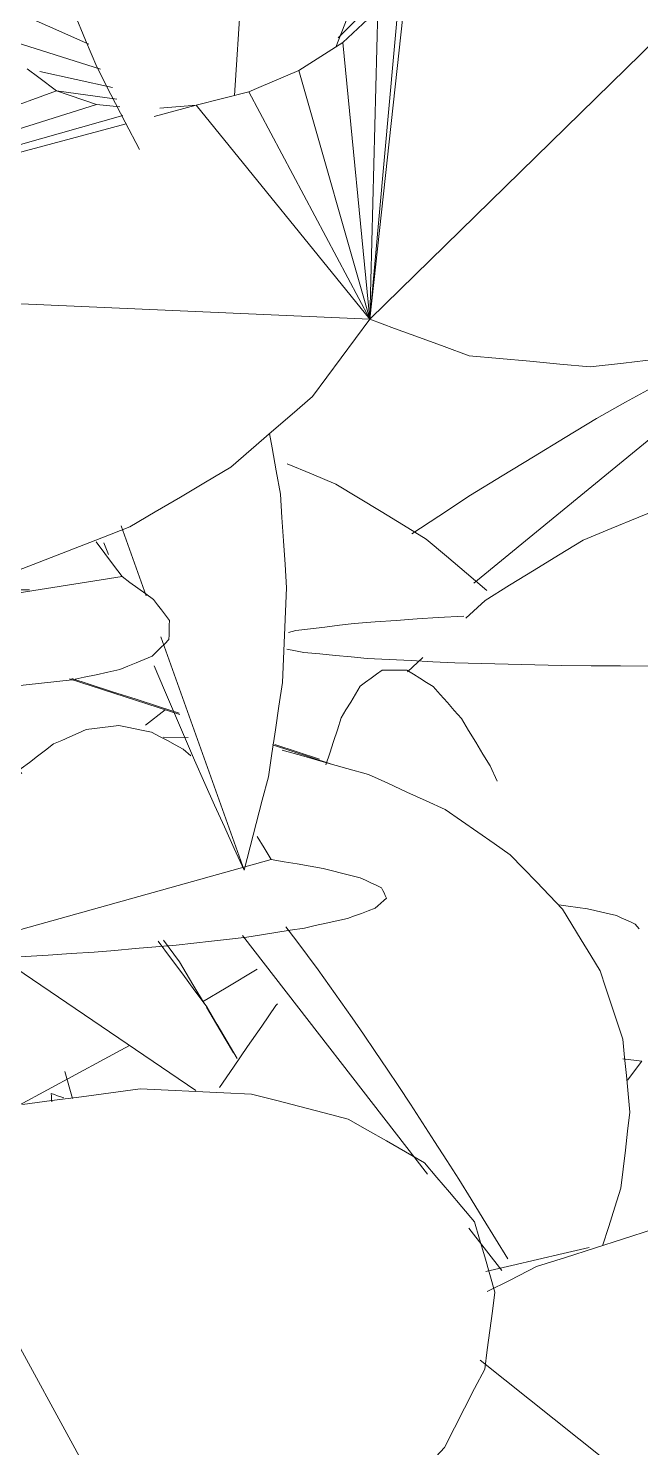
# Model space of a CAD drawing. Header units: metres. Extents: x 10.2 to 20.8, y -0.2 to 6.6.
# Drawn here: x 14.4834 to 14.5079, y 2.5656 to 2.6225 of the extents above; entities that cross this region are included whole.
import ezdxf

# ---------------------------------------------------------------- set-up
doc = ezdxf.new("R2010")
doc.units = ezdxf.units.M
doc.linetypes.add('_Pontos', pattern=[0.002, 0, -0.002])
for name, color, linetype, lineweight in [('Importações nas famílias', 250, 'Continuous', 5), ('Níveis', 10, 'Continuous', 9), ('Vegetação', 7, 'Continuous', 5)]:
    doc.layers.add(name, color=color, linetype=linetype, lineweight=lineweight)

# ---------------------------------------------------------------- blocks, each defined once
blk = doc.blocks.new('Planta_pergolado_12200 - plantas pergolado_skp_Component_12-V4134-Corte 3')
at = {"layer": 'Importações nas famílias'}
for p, q in [((14.458975, 2.601086), (14.464616, 2.597251)), ((14.46515, 2.596888), (14.479343, 2.587238)), ((14.489409, 2.585105), (14.488776, 2.585971)), ((14.482124, 2.585348), (14.490069, 2.579946))]:
    blk.add_line(p, q, dxfattribs=at)
at = {"layer": 'Importações nas famílias', "flags": 128}
for points in [[(14.461626, 2.601826), (14.460963, 2.601641), (14.4603, 2.601456), (14.459637, 2.601271), (14.458975, 2.601086)], [(14.464561, 2.601998), (14.463827, 2.601955), (14.463094, 2.601912), (14.46236, 2.601869), (14.461626, 2.601826)], [(14.466137, 2.601797), (14.465349, 2.601897), (14.464561, 2.601998)], [(14.458975, 2.601086), (14.459954, 2.600917), (14.460933, 2.600749), (14.461912, 2.60058), (14.462891, 2.600412)], [(14.462891, 2.600412), (14.463854, 2.600172), (14.464817, 2.599931), (14.46578, 2.599691), (14.466598, 2.599487)], [(14.475091, 2.596198), (14.475797, 2.595837), (14.47665, 2.5954), (14.477503, 2.594963)], [(14.480956, 2.594642), (14.480144, 2.59526), (14.479331, 2.595877)], [(14.477503, 2.594963), (14.4783, 2.594469), (14.479096, 2.593975), (14.479893, 2.593481), (14.48069, 2.592987)], [(14.483095, 2.59265), (14.482497, 2.593207), (14.481726, 2.593924), (14.480956, 2.594642)], [(14.48069, 2.592987), (14.481422, 2.592442), (14.482153, 2.591897)], [(14.48856, 2.585928), (14.489051, 2.585267), (14.489542, 2.584606), (14.490032, 2.583945), (14.490523, 2.583285)], [(14.490408, 2.583426), (14.489951, 2.584195), (14.489409, 2.585105)], [(14.491574, 2.581466), (14.491033, 2.582376), (14.490492, 2.583286)], [(14.490523, 2.583285), (14.490921, 2.582599), (14.491319, 2.581914), (14.491717, 2.581229)]]:
    blk.add_lwpolyline(points, dxfattribs=at)
blk = doc.blocks.new('Planta_pergolado_12200 - plantas pergolado_skp_Component_12-V4136-Corte 3')
at = {"layer": 'Importações nas famílias'}
blk.add_line((14.502142, 2.592343), (14.501853, 2.592956), dxfattribs=at)
at = {"layer": 'Importações nas famílias', "flags": 128}
for points in [[(14.497527, 2.596794), (14.497307, 2.596633), (14.497087, 2.596472), (14.496867, 2.596311), (14.496647, 2.596151)], [(14.498512, 2.596788), (14.498266, 2.59679), (14.49802, 2.596791), (14.497774, 2.596792), (14.497527, 2.596794)], [(14.499578, 2.596134), (14.499312, 2.596297), (14.499045, 2.596461), (14.498779, 2.596625), (14.498512, 2.596788)], [(14.496647, 2.596151), (14.496458, 2.595831), (14.49627, 2.595512), (14.496081, 2.595193), (14.495892, 2.594874)], [(14.500701, 2.594846), (14.50042, 2.595168), (14.50014, 2.59549), (14.499859, 2.595812), (14.499578, 2.596134)], [(14.495892, 2.594874), (14.495739, 2.594404), (14.495586, 2.593933), (14.495433, 2.593463), (14.49528, 2.592993)], [(14.501853, 2.592956), (14.501565, 2.593428), (14.501277, 2.593901), (14.500989, 2.594374), (14.500701, 2.594846)], [(14.5046, 2.587391), (14.504985, 2.587338), (14.505371, 2.587285), (14.505757, 2.587232)], [(14.505757, 2.587232), (14.506045, 2.587163), (14.506333, 2.587095), (14.506622, 2.587026), (14.50691, 2.586957)], [(14.50691, 2.586957), (14.507097, 2.586873), (14.507284, 2.586789), (14.507471, 2.586704), (14.507659, 2.58662)], [(14.507659, 2.58662), (14.507743, 2.586522), (14.507827, 2.586423)]]:
    blk.add_lwpolyline(points, dxfattribs=at)
blk = doc.blocks.new('Planta_pergolado_12200 - plantas pergolado_skp_Component_17-V4137-Corte 3')
at = {"layer": 'Importações nas famílias'}
for p, q in [((14.499768, 2.598901), (14.500807, 2.598948)), ((14.514307, 2.596988), (14.510524, 2.598462)), ((14.493782, 2.598298), (14.49407, 2.598373)), ((14.514307, 2.596988), (14.537072, 2.596948)), ((14.547288, 2.595729), (14.550762, 2.596814)), ((14.547317, 2.595914), (14.550413, 2.596737)), ((14.547479, 2.596929), (14.550859, 2.596923)), ((14.550879, 2.596837), (14.547979, 2.595771)), ((14.550882, 2.596825), (14.548661, 2.595875)), ((14.549149, 2.595986), (14.550884, 2.596814)), ((14.549436, 2.596091), (14.550885, 2.59681)), ((14.517158, 2.596357), (14.529154, 2.593702)), ((14.517351, 2.596342), (14.530294, 2.593596)), ((14.51772, 2.596313), (14.531881, 2.593516)), ((14.518281, 2.59627), (14.532467, 2.593708)), ((14.519071, 2.596209), (14.532684, 2.593984)), ((14.53289, 2.594246), (14.520152, 2.596125)), ((14.530294, 2.593596), (14.529154, 2.593702)), ((14.531262, 2.592535), (14.530294, 2.593596)), ((14.53093, 2.593564), (14.530294, 2.593596)), ((14.531881, 2.593516), (14.53093, 2.593564))]:
    blk.add_line(p, q, dxfattribs=at)
at = {"layer": 'Importações nas famílias', "flags": 128}
for points in [[(14.49407, 2.598373), (14.494654, 2.598444), (14.495238, 2.598515), (14.495822, 2.598585), (14.496406, 2.598656)], [(14.496406, 2.598656), (14.497247, 2.598717), (14.498087, 2.598778), (14.498927, 2.59884), (14.499768, 2.598901)], [(14.494396, 2.597496), (14.494055, 2.597565), (14.493713, 2.597635)], [(14.496925, 2.59726), (14.496293, 2.597319), (14.495661, 2.597378), (14.495029, 2.597437), (14.494396, 2.597496)], [(14.500444, 2.597082), (14.499564, 2.597127), (14.498685, 2.597171), (14.497805, 2.597216), (14.496925, 2.59726)], [(14.504713, 2.596973), (14.503646, 2.597), (14.502579, 2.597027), (14.501511, 2.597055), (14.500444, 2.597082)], [(14.509441, 2.596941), (14.508259, 2.596949), (14.507077, 2.596957), (14.505895, 2.596965), (14.504713, 2.596973)], [(14.514307, 2.596988), (14.51309, 2.596976), (14.511874, 2.596964), (14.510658, 2.596953), (14.509441, 2.596941)], [(14.514163, 2.596686), (14.514199, 2.596762), (14.514235, 2.596837), (14.514271, 2.596912), (14.514307, 2.596988)], [(14.515284, 2.596403), (14.515003, 2.596474), (14.514723, 2.596545), (14.514443, 2.596616), (14.514163, 2.596686)], [(14.550762, 2.596848), (14.550413, 2.596773), (14.550063, 2.596699), (14.549714, 2.596624)], [(14.517592, 2.596158), (14.517015, 2.596219), (14.516438, 2.596281), (14.515861, 2.596342), (14.515284, 2.596403)], [(14.52093, 2.595967), (14.520095, 2.596015), (14.519261, 2.596063), (14.518426, 2.59611), (14.517592, 2.596158)], [(14.549714, 2.596624), (14.549075, 2.596555), (14.548436, 2.596486), (14.547797, 2.596417)], [(14.525071, 2.595843), (14.524035, 2.595874), (14.523, 2.595905), (14.521965, 2.595936), (14.52093, 2.595967)], [(14.529732, 2.595796), (14.528567, 2.595808), (14.527401, 2.59582), (14.526236, 2.595831), (14.525071, 2.595843)], [(14.534596, 2.595827), (14.53338, 2.595819), (14.532164, 2.595811), (14.530948, 2.595803), (14.529732, 2.595796)]]:
    blk.add_lwpolyline(points, dxfattribs=at)
blk = doc.blocks.new('Planta_pergolado_12200 - plantas pergolado_skp_Component_16-V4138-Corte 3')
for name in ['Planta_pergolado_12200 - plantas pergolado_skp_Component_12-V4134-Corte 3', 'Planta_pergolado_12200 - plantas pergolado_skp_Component_17-V4137-Corte 3', 'Planta_pergolado_12200 - plantas pergolado_skp_Component_12-V4136-Corte 3']:
    blk.add_blockref(name, (0, 0))
blk = doc.blocks.new('Planta_pergolado_12200 - plantas pergolado_skp_Component_12-V4182-Corte 3')
at = {"layer": 'Importações nas famílias'}
for p, q in [((14.480812, 2.594628), (14.480387, 2.596101)), ((14.485133, 2.579629), (14.48482, 2.580714))]:
    blk.add_line(p, q, dxfattribs=at)
blk = doc.blocks.new('Planta_pergolado_12200 - plantas pergolado_skp_Component_12-V4183-Corte 3')
at = {"layer": 'Importações nas famílias', "flags": 128}
for points in [[(14.484784, 2.579653), (14.484656, 2.579697), (14.484528, 2.579741), (14.484401, 2.579785), (14.484273, 2.579829)], [(14.484273, 2.579829), (14.484283, 2.579719), (14.484293, 2.579609), (14.484302, 2.579499)]]:
    blk.add_lwpolyline(points, dxfattribs=at)
blk = doc.blocks.new('Planta_pergolado_12200 - plantas pergolado_skp_Component_17-V4184-Corte 3')
at = {"layer": 'Importações nas famílias'}
for p, q in [((14.532997, 2.621123), (14.525095, 2.6169)), ((14.519144, 2.605184), (14.515083, 2.610846)), ((14.515118, 2.61086), (14.51948, 2.605456)), ((14.51343, 2.610297), (14.501206, 2.600272)), ((14.510774, 2.609451), (14.511709, 2.609902)), ((14.488048, 2.594585), (14.488836, 2.595197)), ((14.481678, 2.584501), (14.482475, 2.585109)), ((14.477621, 2.580957), (14.478214, 2.581555)), ((14.482991, 2.579368), (14.4822, 2.579))]:
    blk.add_line(p, q, dxfattribs=at)
at = {"layer": 'Importações nas famílias', "flags": 128}
for points in [[(14.506118, 2.606874), (14.507282, 2.607518), (14.508446, 2.608162), (14.50961, 2.608807), (14.510774, 2.609451)], [(14.501071, 2.603801), (14.502333, 2.604569), (14.503595, 2.605337), (14.504857, 2.606106), (14.506118, 2.606874)], [(14.49872, 2.60225), (14.499797, 2.60296), (14.501071, 2.603801)], [(14.492525, 2.584812), (14.491276, 2.584065), (14.490334, 2.583501)], [(14.478214, 2.581555), (14.47908, 2.582291), (14.479946, 2.583028), (14.480812, 2.583765), (14.481678, 2.584501)], [(14.487407, 2.581756), (14.486394, 2.581209), (14.48526, 2.580595), (14.484126, 2.579981), (14.482991, 2.579368)]]:
    blk.add_lwpolyline(points, dxfattribs=at)
blk = doc.blocks.new('Planta_pergolado_12200 - plantas pergolado_skp_Component_16-V4185-Corte 3')
for name in ['Planta_pergolado_12200 - plantas pergolado_skp_Component_17-V4184-Corte 3', 'Planta_pergolado_12200 - plantas pergolado_skp_Component_12-V4182-Corte 3', 'Planta_pergolado_12200 - plantas pergolado_skp_Component_12-V4183-Corte 3']:
    blk.add_blockref(name, (0, 0))
blk = doc.blocks.new('Planta_pergolado_12200 - plantas pergolado_skp_-V4186-Corte 3')
blk.add_blockref('Planta_pergolado_12200 - plantas pergolado_skp_Component_16-V4185-Corte 3', (0, 0))
blk = doc.blocks.new('Planta_pergolado_12200 - plantas pergolado_skp_-V4187-Corte 3')
for name in ['Planta_pergolado_12200 - plantas pergolado_skp_-V4186-Corte 3', 'Planta_pergolado_12200 - plantas pergolado_skp_Component_16-V4138-Corte 3']:
    blk.add_blockref(name, (0, 0))
blk = doc.blocks.new('Planta_pergolado_12200 - plantas pergolado_skp_Component_12-V4498-Corte 3')
at = {"layer": 'Importações nas famílias'}
for p, q in [((14.482378, 2.633877), (14.4824, 2.633043)), ((14.491615, 2.619805), (14.491906, 2.624194))]:
    blk.add_line(p, q, dxfattribs=at)
at = {"layer": 'Importações nas famílias', "flags": 128}
for points in [[(14.4824, 2.633043), (14.482568, 2.632107), (14.482737, 2.631172), (14.482905, 2.630236), (14.483073, 2.6293)], [(14.483073, 2.6293), (14.483384, 2.628285), (14.483695, 2.627269), (14.484005, 2.626253), (14.484316, 2.625237)], [(14.497485, 2.627099), (14.497669, 2.627919), (14.497854, 2.628739), (14.498039, 2.629558)], [(14.496389, 2.623592), (14.496663, 2.624469), (14.496937, 2.625345), (14.497211, 2.626222), (14.497485, 2.627099)], [(14.484316, 2.625237), (14.484762, 2.624165), (14.485207, 2.623093), (14.485653, 2.622021), (14.486099, 2.620949)], [(14.495669, 2.621744), (14.496029, 2.622668), (14.496389, 2.623592)], [(14.486099, 2.620949), (14.486669, 2.619846), (14.487239, 2.618743), (14.487809, 2.617639)]]:
    blk.add_lwpolyline(points, dxfattribs=at)
blk = doc.blocks.new('Planta_pergolado_12200 - plantas pergolado_skp_Component_16-V4500-Corte 3')
blk.add_blockref('Planta_pergolado_12200 - plantas pergolado_skp_Component_12-V4498-Corte 3', (0, 0))
blk = doc.blocks.new('Planta_pergolado_12200 - plantas pergolado_skp_-V4512-Corte 3')
blk.add_blockref('Planta_pergolado_12200 - plantas pergolado_skp_Component_16-V4500-Corte 3', (0, 0))
blk = doc.blocks.new('Planta_pergolado_12200 - plantas pergolado_skp_-V4513-Corte 3')
blk.add_blockref('Planta_pergolado_12200 - plantas pergolado_skp_-V4512-Corte 3', (0, 0))
blk = doc.blocks.new('Planta_pergolado_12200 - plantas pergolado_skp_-V4514-Corte 3')
for name in ['Planta_pergolado_12200 - plantas pergolado_skp_-V4513-Corte 3', 'Planta_pergolado_12200 - plantas pergolado_skp_-V4187-Corte 3']:
    blk.add_blockref(name, (0, 0))
blk = doc.blocks.new('Planta_pergolado_12200 - plantas pergolado_skp_Component_12-V4893-Corte 3')
at = {"layer": 'Importações nas famílias'}
blk.add_line((14.487112, 2.600533), (14.464381, 2.596971), dxfattribs=at)
at = {"layer": 'Importações nas famílias', "flags": 128}
for points in [[(14.476795, 2.605861), (14.476282, 2.605731), (14.475769, 2.605601), (14.475256, 2.60547), (14.474742, 2.60534)], [(14.478788, 2.605974), (14.47829, 2.605946), (14.477792, 2.605918), (14.477294, 2.605889), (14.476795, 2.605861)], [(14.480699, 2.605678), (14.480221, 2.605752), (14.479744, 2.605826), (14.479266, 2.6059), (14.478788, 2.605974)], [(14.474742, 2.60534), (14.47422, 2.605109), (14.473697, 2.604879), (14.473174, 2.604648), (14.472652, 2.604417)], [(14.482054, 2.605151), (14.481603, 2.605327), (14.481151, 2.605502), (14.480699, 2.605678)], [(14.472652, 2.604417), (14.472126, 2.604088), (14.471599, 2.603759), (14.471073, 2.603431), (14.470547, 2.603102)], [(14.470547, 2.603102), (14.470023, 2.602679), (14.469499, 2.602255), (14.468975, 2.601832), (14.468452, 2.601409)], [(14.487112, 2.600533), (14.486766, 2.600997), (14.486421, 2.601461), (14.486076, 2.601924)], [(14.468452, 2.601409), (14.467936, 2.600896), (14.46742, 2.600384), (14.466904, 2.599871), (14.466388, 2.599358)], [(14.488377, 2.599622), (14.488061, 2.599849), (14.487744, 2.600077), (14.487428, 2.600305), (14.487112, 2.600533)], [(14.489007, 2.598775), (14.48885, 2.598987), (14.488692, 2.599199), (14.488535, 2.59941), (14.488377, 2.599622)], [(14.466388, 2.599358), (14.465887, 2.598761), (14.465385, 2.598165), (14.464883, 2.597568), (14.464381, 2.596971)], [(14.488989, 2.598013), (14.488994, 2.598204), (14.488998, 2.598394), (14.489003, 2.598585), (14.489007, 2.598775)], [(14.488322, 2.597353), (14.488489, 2.597518), (14.488655, 2.597683), (14.488822, 2.597848), (14.488989, 2.598013)], [(14.487021, 2.596811), (14.487347, 2.596947), (14.487672, 2.597082), (14.487997, 2.597218), (14.488322, 2.597353)], [(14.464381, 2.596971), (14.465425, 2.596858), (14.466469, 2.596744), (14.467512, 2.59663), (14.468556, 2.596516)], [(14.485119, 2.596399), (14.485594, 2.596502), (14.48607, 2.596605), (14.486546, 2.596708), (14.487021, 2.596811)], [(14.468556, 2.596516), (14.469558, 2.596437), (14.470559, 2.596358), (14.471561, 2.596278), (14.472562, 2.596199)], [(14.472562, 2.596199), (14.473498, 2.596156), (14.474434, 2.596113), (14.47537, 2.596069), (14.476305, 2.596026)], [(14.479697, 2.596002), (14.480437, 2.596033), (14.481177, 2.596065), (14.481918, 2.596096), (14.482658, 2.596128)], [(14.482658, 2.596128), (14.483273, 2.596195), (14.483888, 2.596263), (14.484503, 2.596331), (14.485119, 2.596399)], [(14.476305, 2.596026), (14.477153, 2.59602), (14.478001, 2.596014), (14.478849, 2.596008), (14.479697, 2.596002)]]:
    blk.add_lwpolyline(points, dxfattribs=at)
blk = doc.blocks.new('Planta_pergolado_12200 - plantas pergolado_skp_Component_17-V4896-Corte 3')
at = {"layer": 'Importações nas famílias'}
blk.add_line((14.489391, 2.557987), (14.478464, 2.578002), dxfattribs=at)
at = {"layer": 'Importações nas famílias', "flags": 128}
for points in [[(14.483127, 2.579396), (14.484306, 2.57955), (14.485485, 2.579704), (14.486665, 2.579859), (14.487844, 2.580013)], [(14.487844, 2.580013), (14.488956, 2.579962), (14.490069, 2.579912), (14.491182, 2.579861), (14.492294, 2.579811)], [(14.492294, 2.579811), (14.493264, 2.579559), (14.494234, 2.579307), (14.495204, 2.579055), (14.496174, 2.578803)], [(14.496174, 2.578803), (14.496936, 2.578367), (14.497697, 2.577931), (14.498459, 2.577495), (14.49922, 2.577059)], [(14.49922, 2.577059), (14.499721, 2.576469), (14.500222, 2.575878), (14.500723, 2.575288), (14.501224, 2.574698)], [(14.501224, 2.574698), (14.50143, 2.573993), (14.501636, 2.573288), (14.501842, 2.572584), (14.502048, 2.571879)], [(14.502048, 2.571879), (14.501946, 2.571108), (14.501843, 2.570337), (14.501741, 2.569567), (14.501638, 2.568796)], [(14.501638, 2.568796), (14.501234, 2.568011), (14.50083, 2.567227), (14.500425, 2.566442), (14.500021, 2.565658)], [(14.500021, 2.565658), (14.499343, 2.564913), (14.498664, 2.564168), (14.497986, 2.563424), (14.497307, 2.562679)]]:
    blk.add_lwpolyline(points, dxfattribs=at)
blk = doc.blocks.new('Planta_pergolado_12200 - plantas pergolado_skp_Component_16-V4897-Corte 3')
for name in ['Planta_pergolado_12200 - plantas pergolado_skp_Component_12-V4893-Corte 3', 'Planta_pergolado_12200 - plantas pergolado_skp_Component_17-V4896-Corte 3']:
    blk.add_blockref(name, (0, 0))
blk = doc.blocks.new('Planta_pergolado_12200 - plantas pergolado_skp_Component_12-V4899-Corte 3')
at = {"layer": 'Importações nas famílias'}
for p, q in [((14.485014, 2.59644), (14.489421, 2.595007)), ((14.485107, 2.596454), (14.485797, 2.596231)), ((14.493132, 2.5938), (14.495465, 2.593041))]:
    blk.add_line(p, q, dxfattribs=at)
at = {"layer": 'Importações nas famílias', "flags": 128}
for points in [[(14.495678, 2.604244), (14.4947, 2.604648), (14.493722, 2.605053)], [(14.499294, 2.602038), (14.49839, 2.60259), (14.497486, 2.603141), (14.496582, 2.603692), (14.495678, 2.604244)], [(14.501722, 2.599983), (14.500913, 2.600668), (14.500103, 2.601353), (14.499294, 2.602038)], [(14.485797, 2.596231), (14.486735, 2.595926), (14.487674, 2.595621), (14.488612, 2.595316), (14.489399, 2.59506)], [(14.493237, 2.593811), (14.494132, 2.593519), (14.495026, 2.593227)]]:
    blk.add_lwpolyline(points, dxfattribs=at)
blk = doc.blocks.new('Planta_pergolado_12200 - plantas pergolado_skp_Component_12-V4900-Corte 3')
at = {"layer": 'Importações nas famílias'}
blk.add_line((14.493334, 2.583426), (14.493269, 2.583354), dxfattribs=at)
at = {"layer": 'Importações nas famílias', "flags": 128}
blk.add_lwpolyline([(14.493269, 2.583354), (14.492705, 2.582532), (14.492142, 2.581711), (14.491579, 2.58089), (14.491015, 2.580069)], dxfattribs=at)
blk = doc.blocks.new('Planta_pergolado_12200 - plantas pergolado_skp_Component_17-V4902-Corte 3')
at = {"layer": 'Importações nas famílias'}
for p, q in [((14.500878, 2.598867), (14.501654, 2.599581)), ((14.498549, 2.596724), (14.499162, 2.597289)), ((14.507934, 2.581129), (14.507167, 2.581224)), ((14.507361, 2.580362), (14.507934, 2.581129))]:
    blk.add_line(p, q, dxfattribs=at)
at = {"layer": 'Importações nas famílias', "flags": 128}
for points in [[(14.505578, 2.602001), (14.506697, 2.602456), (14.507816, 2.60291), (14.508935, 2.603365), (14.510054, 2.603819)], [(14.501654, 2.599581), (14.502635, 2.600186), (14.503616, 2.600791), (14.504597, 2.601396), (14.505578, 2.602001)]]:
    blk.add_lwpolyline(points, dxfattribs=at)
blk = doc.blocks.new('Planta_pergolado_12200 - plantas pergolado_skp_Component_16-V4903-Corte 3')
for name in ['Planta_pergolado_12200 - plantas pergolado_skp_Component_17-V4902-Corte 3', 'Planta_pergolado_12200 - plantas pergolado_skp_Component_12-V4899-Corte 3', 'Planta_pergolado_12200 - plantas pergolado_skp_Component_12-V4900-Corte 3']:
    blk.add_blockref(name, (0, 0))
blk = doc.blocks.new('Planta_pergolado_12200 - plantas pergolado_skp_Component_12-V4919-Corte 3')
at = {"layer": 'Importações nas famílias'}
for p, q in [((14.488078, 2.599768), (14.487076, 2.602573)), ((14.486387, 2.601887), (14.486572, 2.601423)), ((14.492, 2.588781), (14.488666, 2.59812)), ((14.488401, 2.596964), (14.488806, 2.595988))]:
    blk.add_line(p, q, dxfattribs=at)
at = {"layer": 'Importações nas famílias', "flags": 128}
for points in [[(14.493454, 2.603843), (14.49329, 2.604765), (14.493127, 2.605687), (14.493023, 2.606272)], [(14.493702, 2.600083), (14.49364, 2.601023), (14.493578, 2.601963), (14.493516, 2.602903), (14.493454, 2.603843)], [(14.49354, 2.596291), (14.493581, 2.597239), (14.493621, 2.598187), (14.493661, 2.599135), (14.493702, 2.600083)], [(14.492971, 2.592509), (14.493113, 2.593455), (14.493255, 2.5944), (14.493398, 2.595345), (14.49354, 2.596291)], [(14.488806, 2.595988), (14.489211, 2.595054), (14.489616, 2.594121), (14.49002, 2.593187), (14.490425, 2.592254)], [(14.490425, 2.592254), (14.490819, 2.591386), (14.491212, 2.590517), (14.491606, 2.589649), (14.492, 2.588781)], [(14.492, 2.588781), (14.492243, 2.589713), (14.492485, 2.590645), (14.492728, 2.591577), (14.492971, 2.592509)]]:
    blk.add_lwpolyline(points, dxfattribs=at)
blk = doc.blocks.new('Planta_pergolado_12200 - plantas pergolado_skp_Component_17-V4921-Corte 3')
at = {"layer": 'Importações nas famílias'}
for p, q in [((14.520013, 2.633332), (14.49703, 2.610844)), ((14.49703, 2.610844), (14.498698, 2.626058)), ((14.49577, 2.622116), (14.498289, 2.624646)), ((14.498289, 2.624646), (14.49703, 2.610844)), ((14.482476, 2.623329), (14.48578, 2.621867)), ((14.49596, 2.621927), (14.497355, 2.623237)), ((14.497355, 2.623237), (14.49703, 2.610844)), ((14.48262, 2.62201), (14.486249, 2.620863)), ((14.494198, 2.620806), (14.49596, 2.621927)), ((14.49703, 2.610844), (14.49596, 2.621927)), ((14.48378, 2.620523), (14.483306, 2.620874)), ((14.486736, 2.620131), (14.483824, 2.620762)), ((14.492595, 2.620122), (14.494198, 2.620806)), ((14.49703, 2.610844), (14.494198, 2.620806)), ((14.463521, 2.612321), (14.484489, 2.619998)), ((14.484489, 2.619998), (14.48378, 2.620523)), ((14.486088, 2.619442), (14.484489, 2.619998)), ((14.484489, 2.619998), (14.486906, 2.619661)), ((14.492595, 2.620122), (14.492191, 2.61995)), ((14.463521, 2.612321), (14.486088, 2.619442)), ((14.487021, 2.619345), (14.486088, 2.619442)), ((14.490074, 2.619417), (14.488398, 2.618969)), ((14.490074, 2.619417), (14.488629, 2.619297)), ((14.492191, 2.61995), (14.490074, 2.619417)), ((14.490074, 2.619417), (14.49703, 2.610844)), ((14.492191, 2.61995), (14.49703, 2.610844)), ((14.463521, 2.612321), (14.487144, 2.619004)), ((14.48728, 2.61867), (14.463521, 2.612321)), ((14.463521, 2.612321), (14.49703, 2.610844))]:
    blk.add_line(p, q, dxfattribs=at)
at = {"layer": 'Importações nas famílias', "flags": 128}
for points in [[(14.49703, 2.610844), (14.496458, 2.61007), (14.495886, 2.609296), (14.495314, 2.608521), (14.494741, 2.607747)], [(14.501013, 2.609383), (14.500017, 2.609749), (14.499022, 2.610114), (14.498026, 2.610479), (14.49703, 2.610844)], [(14.505864, 2.608936), (14.504651, 2.609048), (14.503438, 2.60916), (14.502226, 2.609272), (14.501013, 2.609383)], [(14.51117, 2.60954), (14.509844, 2.609389), (14.508517, 2.609238), (14.507191, 2.609087), (14.505864, 2.608936)], [(14.494741, 2.607747), (14.493923, 2.607038), (14.493104, 2.606329), (14.492285, 2.605621), (14.491466, 2.604912)], [(14.491466, 2.604912), (14.490457, 2.604316), (14.489448, 2.603721), (14.488438, 2.603126), (14.487429, 2.602531)], [(14.487429, 2.602531), (14.486298, 2.60209), (14.485166, 2.601649), (14.484035, 2.601208), (14.482904, 2.600767)]]:
    blk.add_lwpolyline(points, dxfattribs=at)
blk = doc.blocks.new('Planta_pergolado_12200 - plantas pergolado_skp_Component_16-V4922-Corte 3')
for name in ['Planta_pergolado_12200 - plantas pergolado_skp_Component_17-V4921-Corte 3', 'Planta_pergolado_12200 - plantas pergolado_skp_Component_12-V4919-Corte 3']:
    blk.add_blockref(name, (0, 0))
blk = doc.blocks.new('Planta_pergolado_12200 - plantas pergolado_skp_Component_12-V4930-Corte 3')
at = {"layer": 'Importações nas famílias', "flags": 128}
for points in [[(14.505819, 2.573668), (14.504785, 2.573427), (14.503751, 2.573187), (14.502717, 2.572946), (14.501683, 2.572705)], [(14.528335, 2.566768), (14.527526, 2.567454), (14.526741, 2.568118)]]:
    blk.add_lwpolyline(points, dxfattribs=at)
blk = doc.blocks.new('Planta_pergolado_12200 - plantas pergolado_skp_Component_16-V4932-Corte 3')
blk.add_blockref('Planta_pergolado_12200 - plantas pergolado_skp_Component_12-V4930-Corte 3', (0, 0))
blk = doc.blocks.new('Planta_pergolado_12200 - plantas pergolado_skp_Component_12-V4942-Corte 3')
at = {"layer": 'Importações nas famílias'}
for p, q in [((14.489757, 2.594092), (14.48876, 2.594102)), ((14.491935, 2.586164), (14.49934, 2.576596)), ((14.501006, 2.574443), (14.502326, 2.572736))]:
    blk.add_line(p, q, dxfattribs=at)
at = {"layer": 'Importações nas famílias', "flags": 128}
for points in [[(14.496984, 2.59261), (14.496119, 2.592852), (14.495254, 2.593095), (14.494389, 2.593338), (14.493524, 2.59358)], [(14.500054, 2.591203), (14.499286, 2.591555), (14.498519, 2.591906), (14.497751, 2.592258), (14.496984, 2.59261)], [(14.502662, 2.589392), (14.50201, 2.589845), (14.501358, 2.590298), (14.500706, 2.59075), (14.500054, 2.591203)], [(14.504748, 2.587221), (14.504227, 2.587764), (14.503705, 2.588307), (14.503184, 2.588849), (14.502662, 2.589392)], [(14.506263, 2.58474), (14.505884, 2.58536), (14.505506, 2.58598), (14.505127, 2.586601), (14.504748, 2.587221)], [(14.493675, 2.586509), (14.494106, 2.585934), (14.494537, 2.585358), (14.494968, 2.584782)], [(14.494968, 2.584782), (14.495421, 2.58414), (14.495875, 2.583498), (14.496328, 2.582856), (14.496782, 2.582214)], [(14.50717, 2.582006), (14.506943, 2.58269), (14.506717, 2.583373), (14.50649, 2.584056), (14.506263, 2.58474)], [(14.496782, 2.582214), (14.497253, 2.581513), (14.497724, 2.580812), (14.498195, 2.58011), (14.498666, 2.579409)], [(14.507449, 2.579086), (14.50738, 2.579816), (14.50731, 2.580546), (14.50724, 2.581276), (14.50717, 2.582006)], [(14.498666, 2.579409), (14.499149, 2.578657), (14.499632, 2.577904), (14.500115, 2.577151), (14.500599, 2.576398)], [(14.507093, 2.576046), (14.507182, 2.576806), (14.507271, 2.577566), (14.50736, 2.578326), (14.507449, 2.579086)], [(14.500599, 2.576398), (14.501089, 2.575603), (14.501579, 2.574807), (14.502069, 2.574011), (14.502559, 2.573215)], [(14.506357, 2.57373), (14.506602, 2.574502), (14.506848, 2.575274), (14.507093, 2.576046)]]:
    blk.add_lwpolyline(points, dxfattribs=at)
blk = doc.blocks.new('Planta_pergolado_12200 - plantas pergolado_skp_Component_16-V4947-Corte 3')
blk.add_blockref('Planta_pergolado_12200 - plantas pergolado_skp_Component_12-V4942-Corte 3', (0, 0))
blk = doc.blocks.new('Planta_pergolado_12200 - plantas pergolado_skp_Component_12-V4949-Corte 3')
at = {"layer": 'Importações nas famílias'}
for p, q in [((14.48987, 2.593357), (14.489562, 2.593628)), ((14.493079, 2.5892), (14.478353, 2.585082))]:
    blk.add_line(p, q, dxfattribs=at)
at = {"layer": 'Importações nas famílias', "flags": 128}
for points in [[(14.485678, 2.594408), (14.485351, 2.594264), (14.485023, 2.59412), (14.484696, 2.593976), (14.484369, 2.593832)], [(14.48699, 2.594566), (14.486662, 2.594526), (14.486334, 2.594487), (14.486006, 2.594447), (14.485678, 2.594408)], [(14.488289, 2.594305), (14.487964, 2.59437), (14.48764, 2.594435), (14.487315, 2.5945), (14.48699, 2.594566)], [(14.484369, 2.593832), (14.484045, 2.593586), (14.483722, 2.59334), (14.483399, 2.593093), (14.483076, 2.592847)], [(14.489562, 2.593628), (14.489244, 2.593797), (14.488926, 2.593966), (14.488607, 2.594135), (14.488289, 2.594305)], [(14.483076, 2.592847), (14.48276, 2.5925), (14.482445, 2.592154), (14.482129, 2.591808), (14.481814, 2.591461)], [(14.481814, 2.591461), (14.48151, 2.591019), (14.481206, 2.590576), (14.480901, 2.590134), (14.480597, 2.589692)], [(14.493079, 2.5892), (14.492802, 2.589665), (14.492525, 2.590131)], [(14.480597, 2.589692), (14.480308, 2.589158), (14.480018, 2.588624), (14.479729, 2.588091), (14.479439, 2.587557)], [(14.495163, 2.58885), (14.494642, 2.588938), (14.494121, 2.589025), (14.4936, 2.589113), (14.493079, 2.5892)], [(14.49665, 2.588471), (14.496278, 2.588566), (14.495907, 2.588661), (14.495535, 2.588756), (14.495163, 2.58885)], [(14.497503, 2.588072), (14.49729, 2.588172), (14.497076, 2.588271), (14.496863, 2.588371), (14.49665, 2.588471)], [(14.497248, 2.587249), (14.497362, 2.587352), (14.497476, 2.587455), (14.49759, 2.587558), (14.497704, 2.587661)], [(14.497704, 2.587661), (14.497654, 2.587764), (14.497604, 2.587866), (14.497553, 2.587969), (14.497503, 2.588072)], [(14.479439, 2.587557), (14.479168, 2.586938), (14.478896, 2.58632), (14.478624, 2.585701), (14.478353, 2.585082)], [(14.496145, 2.586845), (14.49642, 2.586946), (14.496696, 2.587047), (14.496972, 2.587148), (14.497248, 2.587249)], [(14.492116, 2.586098), (14.492692, 2.586188), (14.493268, 2.586278), (14.493845, 2.586368), (14.494421, 2.586458)], [(14.494421, 2.586458), (14.494852, 2.586555), (14.495283, 2.586651), (14.495714, 2.586748), (14.496145, 2.586845)], [(14.489286, 2.585774), (14.489993, 2.585855), (14.490701, 2.585936), (14.491409, 2.586017), (14.492116, 2.586098)], [(14.482322, 2.585259), (14.483241, 2.585318), (14.484159, 2.585376), (14.485077, 2.585434), (14.485995, 2.585492)], [(14.485995, 2.585492), (14.486818, 2.585562), (14.487641, 2.585633), (14.488463, 2.585703), (14.489286, 2.585774)], [(14.478353, 2.585082), (14.479345, 2.585126), (14.480337, 2.585171), (14.48133, 2.585215), (14.482322, 2.585259)]]:
    blk.add_lwpolyline(points, dxfattribs=at)
blk = doc.blocks.new('Planta_pergolado_12200 - plantas pergolado_skp_Component_17-V4951-Corte 3')
at = {"layer": 'Importações nas famílias'}
blk.add_line((14.518754, 2.555371), (14.501456, 2.569148), dxfattribs=at)
at = {"layer": 'Importações nas famílias', "flags": 128}
for points in [[(14.503717, 2.572898), (14.504875, 2.573268), (14.506034, 2.573638), (14.507193, 2.574008), (14.508351, 2.574378)], [(14.501734, 2.571898), (14.50265, 2.57236), (14.503717, 2.572898)]]:
    blk.add_lwpolyline(points, dxfattribs=at)
blk = doc.blocks.new('Planta_pergolado_12200 - plantas pergolado_skp_Component_16-V4952-Corte 3')
for name in ['Planta_pergolado_12200 - plantas pergolado_skp_Component_12-V4949-Corte 3', 'Planta_pergolado_12200 - plantas pergolado_skp_Component_17-V4951-Corte 3']:
    blk.add_blockref(name, (0, 0))
blk = doc.blocks.new('Planta_pergolado_12200 - plantas pergolado_skp_-V4995-Corte 3')
for name in ['Planta_pergolado_12200 - plantas pergolado_skp_Component_16-V4922-Corte 3', 'Planta_pergolado_12200 - plantas pergolado_skp_Component_16-V4903-Corte 3', 'Planta_pergolado_12200 - plantas pergolado_skp_Component_16-V4932-Corte 3', 'Planta_pergolado_12200 - plantas pergolado_skp_Component_16-V4897-Corte 3', 'Planta_pergolado_12200 - plantas pergolado_skp_Component_16-V4947-Corte 3', 'Planta_pergolado_12200 - plantas pergolado_skp_Component_16-V4952-Corte 3']:
    blk.add_blockref(name, (0, 0))
blk = doc.blocks.new('Planta_pergolado_12200 - plantas pergolado_skp_-V5113-Corte 3')
blk.add_blockref('Planta_pergolado_12200 - plantas pergolado_skp_-V4995-Corte 3', (0, 0))
blk = doc.blocks.new('Planta_pergolado_12200 - Planta_pergolado_12200-V5114-Corte 3')
for name in ['Planta_pergolado_12200 - plantas pergolado_skp_-V4514-Corte 3', 'Planta_pergolado_12200 - plantas pergolado_skp_-V5113-Corte 3']:
    blk.add_blockref(name, (0, 0))

msp = doc.modelspace()

# ---------------------------------------------------------------- linework, layer by layer
at = {"layer": 'Níveis', "color": 9, "linetype": '_Pontos'}
msp.add_line((10.183405, 2.6), (20.714463, 2.6), dxfattribs=at)

# ---------------------------------------------------------------- block references
at = {"layer": 'Vegetação', "color": 250}
msp.add_blockref('Planta_pergolado_12200 - Planta_pergolado_12200-V5114-Corte 3', (0, 0), dxfattribs=at)

doc.saveas('drawing.dxf')
